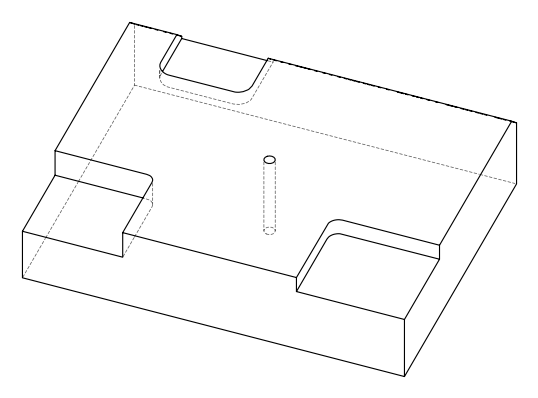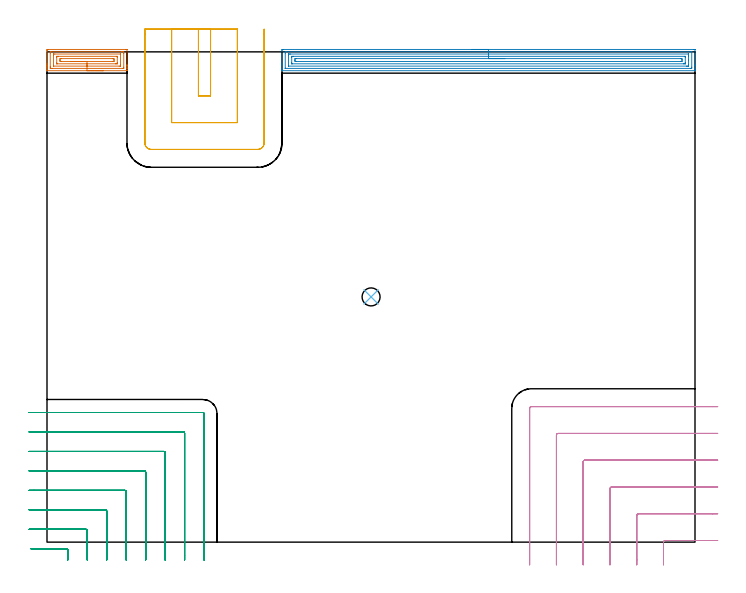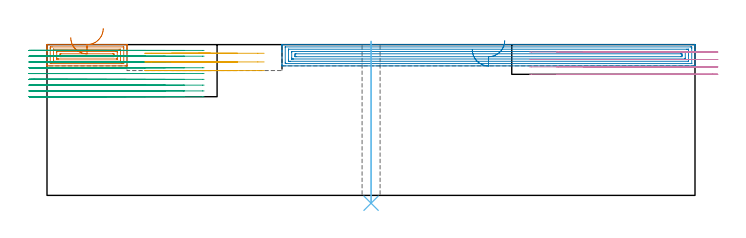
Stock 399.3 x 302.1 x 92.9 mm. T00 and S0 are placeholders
(PLAN: 6 operations, 3 tool changes, 42.1 min)
(1 AREA_MILL | FG_CHAMFER_SURFACE | UGT0205_001 | 2.23 min | 4816 mm3)
(2 AREA_MILL_1 | FG_CHAMFER_SURFACE_1 | UGT0205_001 | 10.44 min | 22419 mm3)
(3 MILL_CORNER_NOTCH_RECTANGULAR | CORNER_NOTCH_RECTANGULAR | NXT0201_012 | Follow Part, ap 4, ae 75% | 18.32 min | 295186 mm3)
(4 MILL_CORNER_NOTCH_RECTANGULAR_1 | CORNER_NOTCH_RECTANGULAR_1 | UGT0201_105 | Follow Part, ap 5.5, ae 75% | 6.87 min | 194680 mm3)
(5 MILL_SLOT | SLOT_PARTIAL_RECTANGULAR | UGT0201_105 | Follow Part, ap 5.5, ae 75% | 3.87 min | 105965 mm3)
(6 DRILL_THROUGH_HOLE_FROM_SOLID_MATERIAL | STEP1HOLE | UGT0301_506 | 0.4 min | 8963 mm3)
(TOOL UGT0205_001 | Chamfer Mill 20 x 3 x 45 deg. | D20 FL50 Z2)
(TOOL NXT0201_012 | ENDMILL 16mm [2P460-1600-NA 1630] | D16 FL38 Z6)
(TOOL UGT0201_105 | End Mill 22 mm | D22 FL25 Z2)
(TOOL UGT0301_506 | Carbide Drill 11.1 mm | D11.1 PA118 FL94 Z2)
(OP 1 AREA_MILL)
G17 G21 G94 G90
T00 M6
G54
G17 G0 G90 X34.65 Y290.5 S1061 M3
G43 Z102.9 H0
G94 G1 X34.612 Z102.028 F250.
X34.498 Z101.163
X34.309 Z100.312
X34.047 Z99.48
X33.713 Z98.674
X33.31 Z97.9
X32.842 Z97.164
X32.31 Z96.472
X31.721 Z95.829
X31.078 Z95.239
X30.386 Z94.708
X29.65 Z94.24
X28.876 Z93.837
X28.07 Z93.503
X27.238 Z93.241
X26.386 Z93.052
X25.522 Z92.938
X24.65 Z92.9
X0.142
X0.01 Y290.502 Z92.888
X0.003 Y290.626 Z92.766
X0. Y290.758 Z92.641
Y291.464 Z91.935
Y292.099 Z91.3
Y292.66 Z90.736
Y292.94 Z90.457
Y293.538 Z89.859
Y293.818 Z89.579
Y294.416 Z88.979
Y294.864 Z88.531
Y302.897 Z80.5
X0.004 Y303.196 Z80.201
X0.01 Y303.592 Z79.805
X0.183 Y303.595 Z79.802
X0.588 Y303.6 Z79.8
X48.712
X49.199 Y303.595 Z79.803
X49.29 Y303.591 Z79.806
X49.3 Y303.495 Z79.902
Y294.416 Z88.979
Y293.818 Z89.579
Y293.538 Z89.859
Y292.94 Z90.457
Y292.66 Z90.736
Y292.099 Z91.3
Y291.782 Z91.618
Y290.904 Z92.495
Y290.757 Z92.641
X49.297 Y290.626 Z92.766
X49.29 Y290.502 Z92.889
X49.158 Y290.5 Z92.9
X24.65
Y291.914 Z91.486
X3.127
X2.37 Y291.915 Z91.485
X2.233 Y291.917 Z91.483
X2.035 Y291.921 Z91.479
X2.01 Y291.986 Z91.414
X2.004 Y292.143 Z91.257
X2.001 Y292.66 Z90.74
X2. Y293.024 Z90.376
X2.001 Y301.44 Z81.96
X2.003 Y301.802 Z81.598
X2.01 Y302.167 Z81.233
X2.022 Y302.179 Z81.221
X2.04 Y302.182 Z81.218
X2.086 Y302.184 Z81.216
X2.181 Y302.185 Z81.215
X2.37 Y302.186 Z81.214
X46.173
X46.93 Y302.185 Z81.215
X47.067 Y302.183 Z81.217
X47.265 Y302.179 Z81.221
X47.29 Y302.114 Z81.286
X47.296 Y301.957 Z81.443
X47.299 Y301.44 Z81.96
X47.3 Y301.076 Z82.324
X47.299 Y292.66 Z90.74
X47.298 Y292.298 Z91.102
X47.29 Y291.932 Z91.468
X47.279 Y291.921 Z91.479
X47.26 Y291.918 Z91.482
X47.214 Y291.916 Z91.484
X47.119 Y291.915 Z91.485
X46.93 Y291.914 Z91.486
X24.65
Y293.328 Z90.072
X4.153 Y293.329 Z90.071
X4.082 Y293.33 Z90.07
X4.026 Y293.333 Z90.067
X4.015 Y293.335 Z90.065
X4.01 Y293.346 Z90.054
X4.006 Y293.388 Z90.012
X4.001 Y293.538 Z89.862
X4. Y299.834 Z83.566
X4.002 Y300.562 Z82.838
X4.004 Y300.708 Z82.692
X4.009 Y300.757 Z82.643
X4.048 Y300.765 Z82.635
X4.153 Y300.766 Z82.634
X4.832 Y300.771 Z82.629
X45.147
X45.218 Y300.77 Z82.63
X45.274 Y300.767 Z82.633
X45.285 Y300.765 Z82.635
X45.29 Y300.754 Z82.646
X45.294 Y300.712 Z82.688
X45.299 Y300.562 Z82.838
X45.3 Y294.266 Z89.134
X45.298 Y293.538 Z89.862
X45.296 Y293.392 Z90.008
X45.291 Y293.343 Z90.057
X45.252 Y293.335 Z90.065
X45.147 Y293.334 Z90.066
X44.468 Y293.329 Z90.071
X24.65 Y293.328 Z90.072
Y294.743 Z88.657
X6.494
X6.114 Y294.747 Z88.653
X6.033 Y294.75 Z88.65
X6.01 Y294.757 Z88.643
X6.006 Y294.796 Z88.604
X6.003 Y294.882 Z88.518
X6. Y295.23 Z88.17
Y298.806 Z84.594
X6.006 Y299.213 Z84.187
X6.01 Y299.314 Z84.086
X6.021 Y299.351 Z84.049
X6.081 Y299.353 Z84.047
X6.268 Y299.356 Z84.044
X6.826 Y299.357 Z84.043
X7.158
X42.806
X43.186 Y299.353 Z84.047
X43.267 Y299.35 Z84.05
X43.29 Y299.343 Z84.057
X43.294 Y299.304 Z84.096
X43.297 Y299.218 Z84.182
X43.3 Y298.87 Z84.53
Y295.358 Z88.042
Y295.294 Z88.106
X43.294 Y294.887 Z88.513
X43.29 Y294.786 Z88.614
X43.279 Y294.749 Z88.651
X43.219 Y294.747 Z88.653
X43.032 Y294.744 Z88.656
X42.474 Y294.743 Z88.657
X42.142
X24.65
Y296.157 Z87.243
X8.609
X8.01 Y296.172 Z87.228
X8.001 Y296.77 Z86.63
Y297.05 Z86.35
X8.003 Y297.646 Z85.754
X8.01 Y297.928 Z85.472
X8.594 Y297.943 Z85.457
X8.609
X40.691
X41.29 Y297.928 Z85.472
X41.299 Y297.33 Z86.07
Y297.05 Z86.35
X41.297 Y296.453 Z86.947
X41.29 Y296.172 Z87.228
X40.706 Y296.157 Z87.243
X40.691
X24.65
X23.778 Z87.281
X22.914 Z87.395
X22.062 Z87.584
X21.23 Z87.846
X20.424 Z88.18
X19.65 Z88.583
X18.914 Z89.052
X18.222 Z89.583
X17.579 Z90.172
X16.99 Z90.815
X16.458 Z91.507
X15.99 Z92.243
X15.587 Z93.017
X15.253 Z93.823
X14.991 Z94.655
X14.802 Z95.507
X14.688 Z96.372
X14.65 Z97.243
G0 Z102.9
M5
M2
(OP 2 AREA_MILL_1)
G17 G21 G94 G90
T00 M6
G54
G17 G0 G90 X262.05 Y303.6 S1061 M3
G43 Z102.9 H0
Z89.8
G94 G1 X262.088 Z88.928 F250.
X262.202 Z88.064
X262.391 Z87.212
X262.653 Z86.38
X262.987 Z85.574
X263.39 Z84.8
X263.858 Z84.064
X264.39 Z83.372
X264.979 Z82.729
X265.622 Z82.14
X266.314 Z81.609
X267.05 Z81.14
X267.824 Z80.737
X268.63 Z80.403
X269.462 Z80.141
X270.314 Z79.952
X271.178 Z79.838
X272.05 Z79.8
X398.702
X399.189 Y303.595 Z79.803
X399.29 Y303.591 Z79.806
X399.3 Y303.486 Z79.911
Y294.416 Z88.979
Y293.837 Z89.56
Y293.538 Z89.859
Y291.782 Z91.613
Y291.183 Z92.216
Y290.775 Z92.624
X399.297 Y290.635 Z92.757
X399.29 Y290.502 Z92.888
X399.148 Y290.5 Z92.9
X144.952
X144.81 Y290.502 Z92.888
X144.803 Y290.635 Z92.757
X144.8 Y290.775 Z92.624
Y291.183 Z92.216
Y291.782 Z91.613
Y293.837 Z89.56
Y294.416 Z88.979
Y294.864 Z88.531
Y302.608 Z80.789
X144.805 Y303.196 Z80.201
X144.81 Y303.592 Z79.805
X144.992 Y303.596 Z79.802
X145.398 Y303.6 Z79.8
X272.05
Y302.186 Z81.214
X397.053 Y302.185 Z81.215
X397.265 Y302.181 Z81.219
X397.285 Y302.179 Z81.221
X397.291 Y302.167 Z81.233
X397.297 Y302.14 Z81.26
X397.299 Y302.114 Z81.286
Y292.66 Z90.74
X397.297 Y292.287 Z91.113
X397.287 Y291.921 Z91.479
X396.918 Y291.916 Z91.484
X396.783 Y291.915 Z91.485
X147.046
X146.835 Y291.919 Z91.481
X146.815 Y291.921 Z91.479
X146.809 Y291.933 Z91.467
X146.803 Y291.96 Z91.44
X146.801 Y291.986 Z91.414
Y301.44 Z81.96
X146.803 Y301.813 Z81.587
X146.813 Y302.179 Z81.221
X147.182 Y302.184 Z81.216
X147.317 Y302.185 Z81.215
X272.05 Y302.186 Z81.214
Y300.772 Z82.628
X395.134 Y300.771 Z82.629
X395.205 Y300.77 Z82.63
X395.261 Y300.767 Z82.633
X395.29 Y300.765 Z82.635
X395.292 Y300.725 Z82.675
X395.296 Y300.562 Z82.838
X395.3 Y299.847 Z83.553
Y299.684 Z83.716
Y297.05 Z86.35
Y294.253 Z89.147
X395.296 Y293.538 Z89.862
X395.293 Y293.382 Z90.018
X395.285 Y293.335 Z90.065
X395.24 Y293.333 Z90.067
X395.134 Y293.331 Z90.069
X394.455 Y293.329 Z90.071
X394.242 Y293.328 Z90.072
X148.966 Y293.329 Z90.071
X148.895 Y293.33 Z90.07
X148.839 Y293.333 Z90.067
X148.81 Y293.335 Z90.065
X148.808 Y293.375 Z90.025
X148.803 Y293.538 Z89.862
X148.8 Y293.7 Z89.7
Y299.847 Z83.553
X148.804 Y300.562 Z82.838
X148.807 Y300.718 Z82.682
X148.815 Y300.765 Z82.635
X148.86 Y300.767 Z82.633
X148.966 Y300.769 Z82.631
X149.645 Y300.771 Z82.629
X149.858 Y300.772 Z82.628
X272.05
Y299.357 Z84.043
X392.791
X393.178 Y299.355 Z84.045
X393.258 Y299.353 Z84.047
X393.288 Y299.351 Z84.049
X393.292 Y299.313 Z84.087
X393.295 Y299.222 Z84.178
X393.3 Y298.856 Z84.544
Y295.344 Z88.056
Y295.294 Z88.106
X393.296 Y294.88 Z88.52
X393.293 Y294.777 Z88.623
X393.29 Y294.755 Z88.645
X393.271 Y294.75 Z88.65
X393.205 Y294.747 Z88.653
X393.017 Y294.744 Z88.656
X392.459 Y294.743 Z88.657
X392.127
X151.309
X150.922 Y294.745 Z88.655
X150.842 Y294.747 Z88.653
X150.812 Y294.749 Z88.651
X150.808 Y294.787 Z88.613
X150.805 Y294.878 Z88.522
X150.8 Y295.244 Z88.156
Y298.806 Z84.594
X150.804 Y299.22 Z84.18
X150.807 Y299.323 Z84.077
X150.809 Y299.345 Z84.055
X150.829 Y299.35 Z84.05
X150.895 Y299.353 Z84.047
X151.083 Y299.356 Z84.044
X151.641 Y299.357 Z84.043
X151.973
X272.05
Y297.943 Z85.457
X390.675
X391.29 Y297.928 Z85.472
X391.299 Y297.314 Z86.086
Y297.05 Z86.35
X391.297 Y296.438 Z86.962
X391.29 Y296.172 Z87.228
X390.69 Y296.157 Z87.243
X390.675
X153.425
X152.81 Y296.172 Z87.228
X152.801 Y296.786 Z86.614
Y297.05 Z86.35
X152.803 Y297.662 Z85.738
X152.81 Y297.928 Z85.472
X153.41 Y297.943 Z85.457
X153.425
X272.05
X272.922 Z85.495
X273.786 Z85.609
X274.638 Z85.798
X275.47 Z86.06
X276.276 Z86.394
X277.05 Z86.797
X277.786 Z87.265
X278.478 Z87.796
X279.121 Z88.386
X279.71 Z89.029
X280.242 Z89.721
X280.71 Z90.457
X281.113 Z91.231
X281.447 Z92.037
X281.709 Z92.869
X281.898 Z93.72
X282.012 Z94.585
X282.05 Z95.457
G0 Z102.9
M5
M2
(OP 3 MILL_CORNER_NOTCH_RECTANGULAR)
G17 G21 G94 G90
T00 M6
G54
G17 G0 G90 X12.8 Y-11. S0 M3
G43 Z102.9 H1
Z89.333
G94 G1 Y-8. F250.
Y-4.894 F500.
G3 X12.006 Y-4.1 R0.8
G1 X-6.869
X-9.869 F250.
G0 Z102.9
X24.8 Y-11.
Z89.333
G1 Y-8.
Y7.106 F500.
G3 X24.006 Y7.9 R0.8
G1 X-8.
X-11. F250.
G0 Z102.9
X36.8 Y-11.
Z89.333
G1 Y-8.
Y19.105 F500.
G3 X36.005 Y19.9 R0.8
G1 X-8.
X-11. F250.
G0 Z102.9
X48.8 Y-11.
Z89.333
G1 Y-8.
Y31.105 F500.
G3 X48.005 Y31.9 R0.8
G1 X-8.
X-11. F250.
G0 Z102.9
X60.8 Y-11.
Z89.333
G1 Y-8.
Y43.105 F500.
G3 X60.005 Y43.9 R0.8
G1 X-8.
X-11. F250.
G0 Z102.9
X72.8 Y-11.
Z89.333
G1 Y-8.
Y55.104 F500.
G3 X72.005 Y55.9 R0.8
G1 X-8.
X-11. F250.
G0 Z102.9
X84.8 Y-11.
Z89.333
G1 Y-8.
Y67.104 F500.
G3 X84.004 Y67.9 R0.8
G1 X-8.
X-11. F250.
G0 Z102.9
X96.8 Y-11.
Z89.333
G1 Y-8.
Y79. F500.
G3 X95.9 Y79.9 R0.9
G1 X-8.
X-11. F250.
G0 Z102.9
X12.8 Y-11.
Z85.767
G1 Y-8.
Y-4.894 F500.
G3 X12.006 Y-4.1 R0.8
G1 X-6.869
X-9.869 F250.
G0 Z102.9
X24.8 Y-11.
Z85.767
G1 Y-8.
Y7.106 F500.
G3 X24.006 Y7.9 R0.8
G1 X-8.
X-11. F250.
G0 Z102.9
X36.8 Y-11.
Z85.767
G1 Y-8.
Y19.105 F500.
G3 X36.005 Y19.9 R0.8
G1 X-8.
X-11. F250.
G0 Z102.9
X48.8 Y-11.
Z85.767
G1 Y-8.
Y31.105 F500.
G3 X48.005 Y31.9 R0.8
G1 X-8.
X-11. F250.
G0 Z102.9
X60.8 Y-11.
Z85.767
G1 Y-8.
Y43.105 F500.
G3 X60.005 Y43.9 R0.8
G1 X-8.
X-11. F250.
G0 Z102.9
X72.8 Y-11.
Z85.767
G1 Y-8.
Y55.105 F500.
G3 X72.005 Y55.9 R0.8
G1 X-8.
X-11. F250.
G0 Z102.9
X84.8 Y-11.
Z85.767
G1 Y-8.
Y67.104 F500.
G3 X84.004 Y67.9 R0.8
G1 X-8.
X-11. F250.
G0 Z102.9
X96.8 Y-11.
Z85.767
G1 Y-8.
Y79. F500.
G3 X95.9 Y79.9 R0.9
G1 X-8.
X-11. F250.
G0 Z102.9
X12.8 Y-11.
Z82.2
G1 Y-8.
Y-4.894 F500.
G3 X12.006 Y-4.1 R0.8
G1 X-6.869
X-9.869 F250.
G0 Z102.9
X24.8 Y-11.
Z82.2
G1 Y-8.
Y7.106 F500.
G3 X24.006 Y7.9 R0.8
G1 X-8.
X-11. F250.
G0 Z102.9
X36.8 Y-11.
Z82.2
G1 Y-8.
Y19.105 F500.
G3 X36.005 Y19.9 R0.8
G1 X-8.
X-11. F250.
G0 Z102.9
X48.8 Y-11.
Z82.2
G1 Y-8.
Y31.105 F500.
G3 X48.005 Y31.9 R0.8
G1 X-8.
X-11. F250.
G0 Z102.9
X60.8 Y-11.
Z82.2
G1 Y-8.
Y43.105 F500.
G3 X60.005 Y43.9 R0.8
G1 X-8.
X-11. F250.
G0 Z102.9
X72.8 Y-11.
Z82.2
G1 Y-8.
Y55.105 F500.
G3 X72.005 Y55.9 R0.8
G1 X-8.
X-11. F250.
G0 Z102.9
X84.8 Y-11.
Z82.2
G1 Y-8.
Y67.104 F500.
G3 X84.004 Y67.9 R0.8
G1 X-8.
X-11. F250.
G0 Z102.9
X96.8 Y-11.
Z82.2
G1 Y-8.
Y79. F500.
G3 X95.9 Y79.9 R0.9
G1 X-8.
X-11. F250.
G0 Z102.9
X12.8 Y-11.
Z78.633
G1 Y-8.
Y-4.894 F500.
G3 X12.006 Y-4.1 R0.8
G1 X-6.869
X-9.869 F250.
G0 Z102.9
X24.8 Y-11.
Z78.633
G1 Y-8.
Y7.106 F500.
G3 X24.006 Y7.9 R0.8
G1 X-8.
X-11. F250.
G0 Z102.9
X36.8 Y-11.
Z78.633
G1 Y-8.
Y19.105 F500.
G3 X36.005 Y19.9 R0.8
G1 X-8.
X-11. F250.
G0 Z102.9
X48.8 Y-11.
Z78.633
G1 Y-8.
Y31.105 F500.
G3 X48.005 Y31.9 R0.8
G1 X-8.
X-11. F250.
G0 Z102.9
X60.8 Y-11.
Z78.633
G1 Y-8.
Y43.105 F500.
G3 X60.005 Y43.9 R0.8
G1 X-8.
X-11. F250.
G0 Z102.9
X72.8 Y-11.
Z78.633
G1 Y-8.
Y55.105 F500.
G3 X72.004 Y55.9 R0.8
G1 X-8.
X-11. F250.
G0 Z102.9
X84.8 Y-11.
Z78.633
G1 Y-8.
Y67.104 F500.
G3 X84.004 Y67.9 R0.8
G1 X-8.
X-11. F250.
G0 Z102.9
X96.8 Y-11.
Z78.633
G1 Y-8.
Y79. F500.
G3 X95.9 Y79.9 R0.9
G1 X-8.
X-11. F250.
G0 Z102.9
X12.8 Y-11.
Z75.067
G1 Y-8.
Y-4.894 F500.
G3 X12.006 Y-4.1 R0.8
G1 X-6.869
X-9.869 F250.
G0 Z102.9
X24.8 Y-11.
Z75.067
G1 Y-8.
Y7.106 F500.
G3 X24.006 Y7.9 R0.8
G1 X-8.
X-11. F250.
G0 Z102.9
X36.8 Y-11.
Z75.067
G1 Y-8.
Y19.105 F500.
G3 X36.005 Y19.9 R0.8
G1 X-8.
X-11. F250.
G0 Z102.9
X48.8 Y-11.
Z75.067
G1 Y-8.
Y31.105 F500.
G3 X48.005 Y31.9 R0.8
G1 X-8.
X-11. F250.
G0 Z102.9
X60.8 Y-11.
Z75.067
G1 Y-8.
Y43.105 F500.
G3 X60.005 Y43.9 R0.8
G1 X-8.
X-11. F250.
G0 Z102.9
X72.8 Y-11.
Z75.067
G1 Y-8.
Y55.105 F500.
G3 X72.004 Y55.9 R0.8
G1 X-8.
X-11. F250.
G0 Z102.9
X84.8 Y-11.
Z75.067
G1 Y-8.
Y67.104 F500.
G3 X84.004 Y67.9 R0.8
G1 X-8.
X-11. F250.
G0 Z102.9
X96.8 Y-11.
Z75.067
G1 Y-8.
Y79. F500.
G3 X95.9 Y79.9 R0.9
G1 X-8.
X-11. F250.
G0 Z102.9
X12.8 Y-11.
Z71.5
G1 Y-8.
Y-4.894 F500.
G3 X12.006 Y-4.1 R0.8
G1 X-6.869
X-9.869 F250.
G0 Z102.9
X24.8 Y-11.
Z71.5
G1 Y-8.
Y7.106 F500.
G3 X24.006 Y7.9 R0.8
G1 X-8.
X-11. F250.
G0 Z102.9
X36.8 Y-11.
Z71.5
G1 Y-8.
Y19.105 F500.
G3 X36.005 Y19.9 R0.8
G1 X-8.
X-11. F250.
G0 Z102.9
X48.8 Y-11.
Z71.5
G1 Y-8.
Y31.105 F500.
G3 X48.005 Y31.9 R0.8
G1 X-8.
X-11. F250.
G0 Z102.9
X60.8 Y-11.
Z71.5
G1 Y-8.
Y43.105 F500.
G3 X60.005 Y43.9 R0.8
G1 X-8.
X-11. F250.
G0 Z102.9
X72.8 Y-11.
Z71.5
G1 Y-8.
Y55.105 F500.
G3 X72.004 Y55.9 R0.8
G1 X-8.
X-11. F250.
G0 Z102.9
X84.8 Y-11.
Z71.5
G1 Y-8.
Y67.104 F500.
G3 X84.004 Y67.9 R0.8
G1 X-8.
X-11. F250.
G0 Z102.9
X96.8 Y-11.
Z71.5
G1 Y-8.
Y79. F500.
G3 X95.9 Y79.9 R0.9
G1 X-8.
X-11. F250.
G0 Z102.9
X12.8 Y-11.
Z67.933
G1 Y-8.
Y-4.894 F500.
G3 X12.006 Y-4.1 R0.8
G1 X-6.869
X-9.869 F250.
G0 Z102.9
X24.8 Y-11.
Z67.933
G1 Y-8.
Y7.106 F500.
G3 X24.006 Y7.9 R0.8
G1 X-8.
X-11. F250.
G0 Z102.9
X36.8 Y-11.
Z67.933
G1 Y-8.
Y19.105 F500.
G3 X36.005 Y19.9 R0.8
G1 X-8.
X-11. F250.
G0 Z102.9
X48.8 Y-11.
Z67.933
G1 Y-8.
Y31.105 F500.
G3 X48.005 Y31.9 R0.8
G1 X-8.
X-11. F250.
G0 Z102.9
X60.8 Y-11.
Z67.933
G1 Y-8.
Y43.105 F500.
G3 X60.005 Y43.9 R0.8
G1 X-8.
X-11. F250.
G0 Z102.9
X72.8 Y-11.
Z67.933
G1 Y-8.
Y55.105 F500.
G3 X72.004 Y55.9 R0.8
G1 X-8.
X-11. F250.
G0 Z102.9
X84.8 Y-11.
Z67.933
G1 Y-8.
Y67.104 F500.
G3 X84.004 Y67.9 R0.8
G1 X-8.
X-11. F250.
G0 Z102.9
X96.8 Y-11.
Z67.933
G1 Y-8.
Y79. F500.
G3 X95.9 Y79.9 R0.9
G1 X-8.
X-11. F250.
G0 Z102.9
X12.8 Y-11.
Z64.367
G1 Y-8.
Y-4.894 F500.
G3 X12.006 Y-4.1 R0.8
G1 X-6.869
X-9.869 F250.
G0 Z102.9
X24.8 Y-11.
Z64.367
G1 Y-8.
Y7.106 F500.
G3 X24.006 Y7.9 R0.8
G1 X-8.
X-11. F250.
G0 Z102.9
X36.8 Y-11.
Z64.367
G1 Y-8.
Y19.105 F500.
G3 X36.005 Y19.9 R0.8
G1 X-8.
X-11. F250.
G0 Z102.9
X48.8 Y-11.
Z64.367
G1 Y-8.
Y31.105 F500.
G3 X48.005 Y31.9 R0.8
G1 X-8.
X-11. F250.
G0 Z102.9
X60.8 Y-11.
Z64.367
G1 Y-8.
Y43.105 F500.
G3 X60.005 Y43.9 R0.8
G1 X-8.
X-11. F250.
G0 Z102.9
X72.8 Y-11.
Z64.367
G1 Y-8.
Y55.105 F500.
G3 X72.004 Y55.9 R0.8
G1 X-8.
X-11. F250.
G0 Z102.9
X84.8 Y-11.
Z64.367
G1 Y-8.
Y67.104 F500.
G3 X84.004 Y67.9 R0.8
G1 X-8.
X-11. F250.
G0 Z102.9
X96.8 Y-11.
Z64.367
G1 Y-8.
Y79. F500.
G3 X95.9 Y79.9 R0.9
G1 X-8.
X-11. F250.
G0 Z102.9
X12.8 Y-11.
Z60.8
G1 Y-8.
Y-4.894 F500.
G3 X12.006 Y-4.1 R0.8
G1 X-6.869
X-9.869 F250.
G0 Z102.9
X24.8 Y-11.
Z60.8
G1 Y-8.
Y7.106 F500.
G3 X24.006 Y7.9 R0.8
G1 X-8.
X-11. F250.
G0 Z102.9
X36.8 Y-11.
Z60.8
G1 Y-8.
Y19.105 F500.
G3 X36.005 Y19.9 R0.8
G1 X-8.
X-11. F250.
G0 Z102.9
X48.8 Y-11.
Z60.8
G1 Y-8.
Y31.105 F500.
G3 X48.005 Y31.9 R0.8
G1 X-8.
X-11. F250.
G0 Z102.9
X60.8 Y-11.
Z60.8
G1 Y-8.
Y43.105 F500.
G3 X60.005 Y43.9 R0.8
G1 X-8.
X-11. F250.
G0 Z102.9
X72.8 Y-11.
Z60.8
G1 Y-8.
Y55.105 F500.
G3 X72.004 Y55.9 R0.8
G1 X-8.
X-11. F250.
G0 Z102.9
X84.8 Y-11.
Z60.8
G1 Y-8.
Y67.104 F500.
G3 X84.004 Y67.9 R0.8
G1 X-8.
X-11. F250.
G0 Z102.9
X96.8 Y-11.
Z60.8
G1 Y-8.
Y79. F500.
G3 X95.9 Y79.9 R0.9
G1 X-8.
X-11. F250.
G0 Z102.9
M5
M2
(OP 4 MILL_CORNER_NOTCH_RECTANGULAR_1)
G17 G21 G94 G90
T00 M6
G54
G17 G0 G90 X413.3 Y1. S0 M3
G43 Z102.9 H0
Z88.325
G94 G1 X410.3 F250.
X380.993 F500.
G3 X379.9 Y-0.093 R1.1
G1 Y-11.
Y-14. F250.
G0 Z102.9
X413.3 Y17.5
Z88.325
G1 X410.3
X364.494 F500.
G3 X363.4 Y16.406 R1.1
G1 Y-11.
Y-14. F250.
G0 Z102.9
X413.3 Y34.
Z88.325
G1 X410.3
X347.994 F500.
G3 X346.9 Y32.906 R1.1
G1 Y-11.
Y-14. F250.
G0 Z102.9
X413.3 Y50.5
Z88.325
G1 X410.3
X331.495 F500.
G3 X330.4 Y49.405 R1.1
G1 Y-11.
Y-14. F250.
G0 Z102.9
X413.3 Y67.
Z88.325
G1 X410.3
X314.995 F500.
G3 X313.9 Y65.905 R1.1
G1 Y-11.
Y-14. F250.
G0 Z102.9
X413.3 Y83.5
Z88.325
G1 X410.3
X298.495 F500.
G3 X297.4 Y82.405 R1.1
G1 Y-11.
Y-14. F250.
G0 Z102.9
X413.3 Y1.
Z83.75
G1 X410.3
X380.993 F500.
G3 X379.9 Y-0.093 R1.1
G1 Y-11.
Y-14. F250.
G0 Z102.9
X413.3 Y17.5
Z83.75
G1 X410.3
X364.494 F500.
G3 X363.4 Y16.406 R1.1
G1 Y-11.
Y-14. F250.
G0 Z102.9
X413.3 Y34.
Z83.75
G1 X410.3
X347.994 F500.
G3 X346.9 Y32.906 R1.1
G1 Y-11.
Y-14. F250.
G0 Z102.9
X413.3 Y50.5
Z83.75
G1 X410.3
X331.495 F500.
G3 X330.4 Y49.405 R1.1
G1 Y-11.
Y-14. F250.
G0 Z102.9
X413.3 Y67.
Z83.75
G1 X410.3
X314.995 F500.
G3 X313.9 Y65.905 R1.1
G1 Y-11.
Y-14. F250.
G0 Z102.9
X413.3 Y83.5
Z83.75
G1 X410.3
X298.495 F500.
G3 X297.4 Y82.405 R1.1
G1 Y-11.
Y-14. F250.
G0 Z102.9
X413.3 Y1.
Z79.175
G1 X410.3
X380.993 F500.
G3 X379.9 Y-0.093 R1.1
G1 Y-11.
Y-14. F250.
G0 Z102.9
X413.3 Y17.5
Z79.175
G1 X410.3
X364.494 F500.
G3 X363.4 Y16.406 R1.1
G1 Y-11.
Y-14. F250.
G0 Z102.9
X413.3 Y34.
Z79.175
G1 X410.3
X347.994 F500.
G3 X346.9 Y32.906 R1.1
G1 Y-11.
Y-14. F250.
G0 Z102.9
X413.3 Y50.5
Z79.175
G1 X410.3
X331.495 F500.
G3 X330.4 Y49.405 R1.1
G1 Y-11.
Y-14. F250.
G0 Z102.9
X413.3 Y67.
Z79.175
G1 X410.3
X314.995 F500.
G3 X313.9 Y65.905 R1.1
G1 Y-11.
Y-14. F250.
G0 Z102.9
X413.3 Y83.5
Z79.175
G1 X410.3
X298.495 F500.
G3 X297.4 Y82.405 R1.1
G1 Y-11.
Y-14. F250.
G0 Z102.9
X413.3 Y1.
Z74.6
G1 X410.3
X380.993 F500.
G3 X379.9 Y-0.093 R1.1
G1 Y-11.
Y-14. F250.
G0 Z102.9
X413.3 Y17.5
Z74.6
G1 X410.3
X364.494 F500.
G3 X363.4 Y16.406 R1.1
G1 Y-11.
Y-14. F250.
G0 Z102.9
X413.3 Y34.
Z74.6
G1 X410.3
X347.994 F500.
G3 X346.9 Y32.906 R1.1
G1 Y-11.
Y-14. F250.
G0 Z102.9
X413.3 Y50.5
Z74.6
G1 X410.3
X331.495 F500.
G3 X330.4 Y49.405 R1.1
G1 Y-11.
Y-14. F250.
G0 Z102.9
X413.3 Y67.
Z74.6
G1 X410.3
X314.995 F500.
G3 X313.9 Y65.905 R1.1
G1 Y-11.
Y-14. F250.
G0 Z102.9
X413.3 Y83.5
Z74.6
G1 X410.3
X298.495 F500.
G3 X297.4 Y82.405 R1.1
G1 Y-11.
Y-14. F250.
G0 Z102.9
M5
M2
(OP 5 MILL_SLOT)
G17 G21 G94 G90
T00 M6
G54
G17 G0 G90 X93.3 Y316.1 S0 M3
G43 Z102.9 H0
Z87.567
G94 G1 Y313.1 F250.
Y275. F500.
X100.8
Y313.1
Y316.1 F250.
X76.8
Y313.1
Y258.5 F500.
X117.3
Y313.1
Y316.1 F250.
X60.3
Y313.1
Y245.9 F500.
G3 X64.2 Y242. R3.9
G1 X129.9
G3 X133.8 Y245.9 R3.9
G1 Y313.1
Y316.1 F250.
G0 X93.3 Z82.233
G1 Y313.1
Y275. F500.
X100.8
Y313.1
Y316.1 F250.
X76.8
Y313.1
Y258.5 F500.
X117.3
Y313.1
Y316.1 F250.
X60.3
Y313.1
Y245.9 F500.
G3 X64.2 Y242. R3.9
G1 X129.9
G3 X133.8 Y245.9 R3.9
G1 Y313.1
Y316.1 F250.
G0 X93.3 Z76.9
G1 Y313.1
Y275. F500.
X100.8
Y313.1
Y316.1 F250.
X76.8
Y313.1
Y258.5 F500.
X117.3
Y313.1
Y316.1 F250.
X60.3
Y313.1
Y245.9 F500.
G3 X64.2 Y242. R3.9
G1 X129.9
G3 X133.8 Y245.9 R3.9
G1 Y313.1
Y316.1 F250.
G0 Z102.9
M5
M2
(OP 6 DRILL_THROUGH_HOLE_FROM_SOLID_MATERIAL)
G17 G21 G94 G90
T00 M6
G54
G17 G0 G90 X199.7 Y151.1 S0 M3
G43 Z102.9 H0
G94 G81 G98 Z-4.835 F250. R94.9
G80
M5
M2
